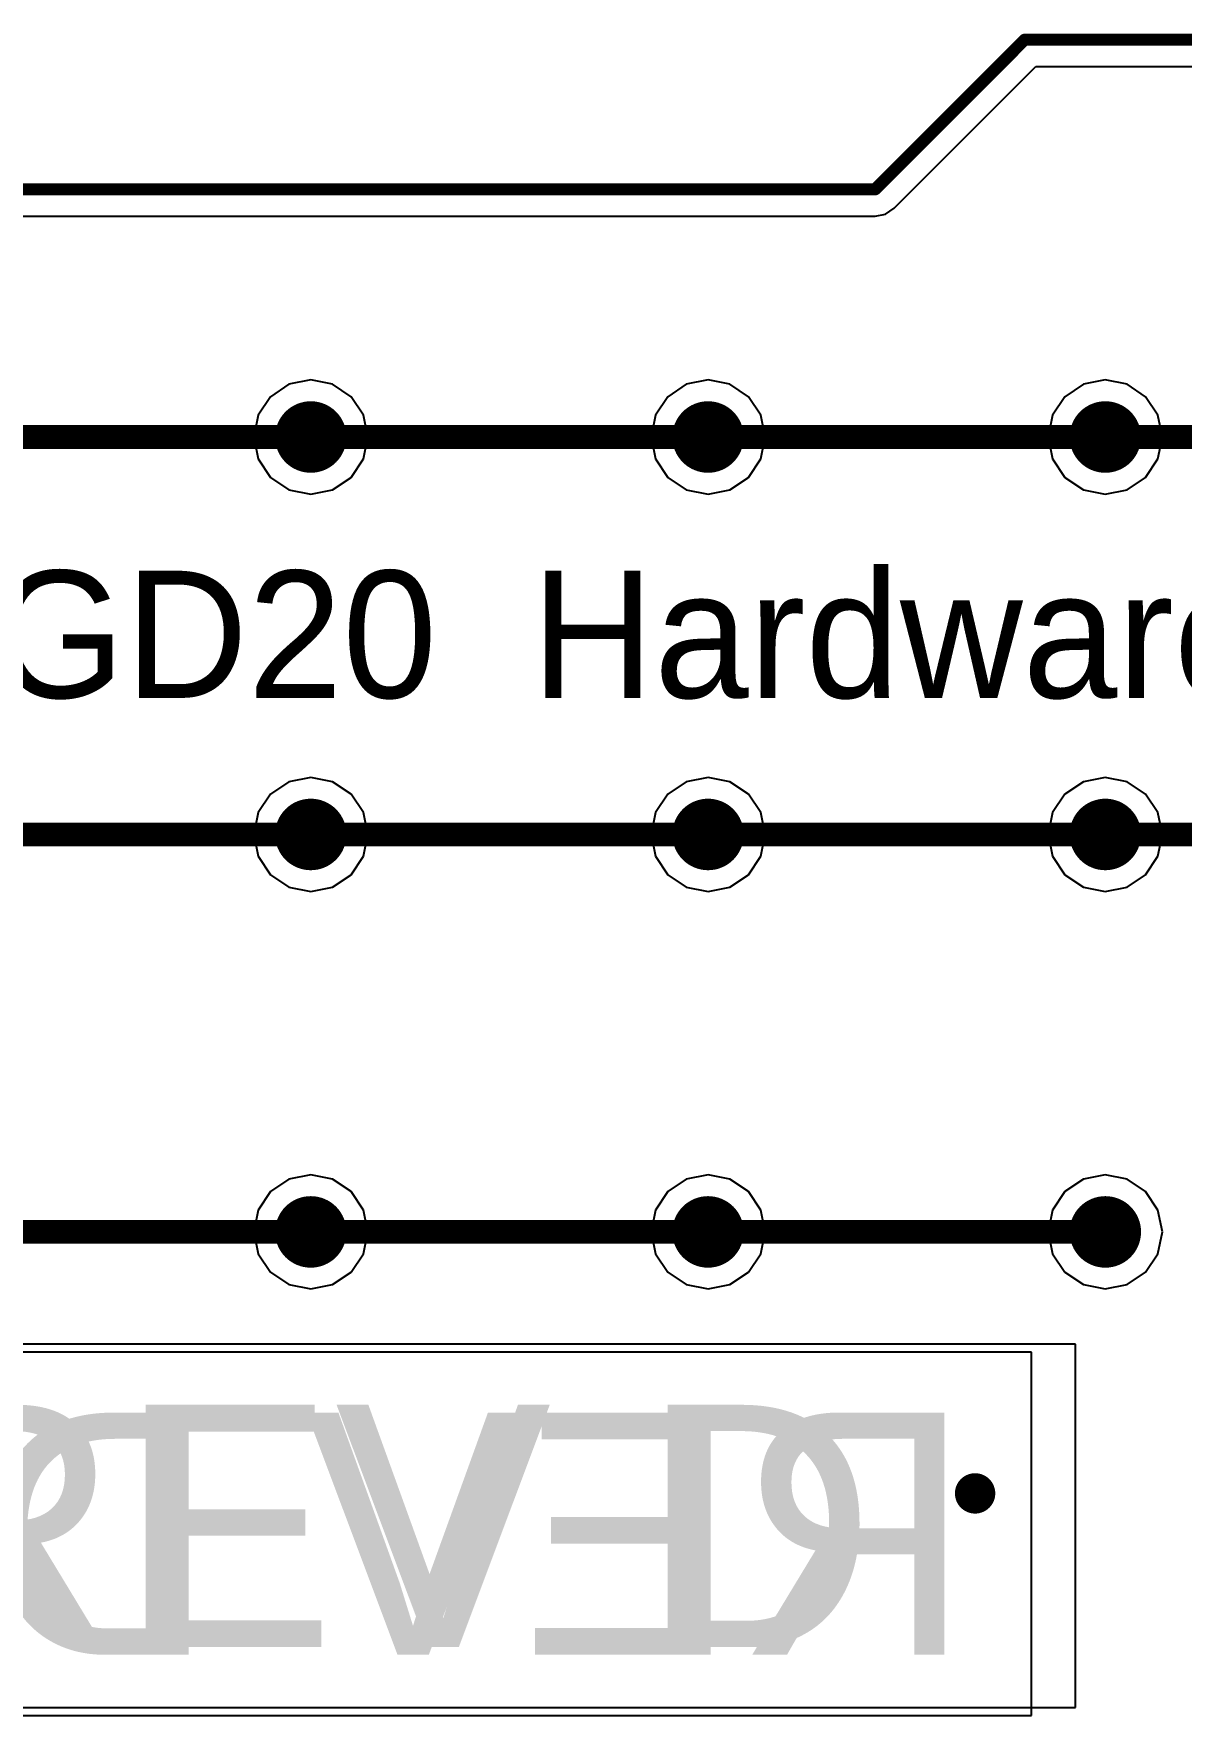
# Model space of a CAD drawing. Extents: x 17 to 262, y 47 to 156.
# Drawn here: x 118.26 to 125.48, y 71.96 to 82.54 of the extents above; entities that cross this region are included whole.
import ezdxf

# ---------------------------------------------------------------- set-up
doc = ezdxf.new("R2010")
doc.units = 0
for name, color, linetype in [('BOTTOMLAYER', 5, 'CONTINUOUS'), ('KEEPOUTLAYER', 6, 'CONTINUOUS'), ('MECHANICAL1', 6, 'CONTINUOUS'), ('MIDLAYER1', 16, 'CONTINUOUS'), ('MIDLAYER2', 76, 'CONTINUOUS'), ('MULTILAYER', 9, 'CONTINUOUS'), ('TOPLAYER', 1, 'CONTINUOUS'), ('TOPOVERLAY', 2, 'CONTINUOUS'), ('VIAHOLELAYER', 16, 'CONTINUOUS')]:
    doc.layers.add(name, color=color, linetype=linetype)

msp = doc.modelspace()

# ---------------------------------------------------------------- linework, layer by layer
at = {"layer": 'BOTTOMLAYER'}
for p, q in [((123.67075088, 81.43888716), (124.56272522, 82.3308615)), ((124.56272522, 82.3308615), (131.98355366, 82.3308615)), ((110.43427748, 81.38958321999999), (123.5517214, 81.38958321999999)), ((123.5517214, 81.38958321999999), (123.61614088, 81.40239752)), ((123.61614088, 81.40239752), (123.67075088, 81.43888716)), ((124.5362, 74.2445048), (116.6644987, 74.2445048)), ((124.5362, 71.95899756), (124.5362, 74.2445048)), ((116.6644987, 71.95899756), (124.5362, 71.95899756))]:
    msp.add_line(p, q, dxfattribs=at)
at = {"layer": 'BOTTOMLAYER', "const_width": 0.22499828}
for points in [[(119.88749962, 80.00000002, 1), (120.1124979, 80.00000002, 1)], [(122.3874997, 80.00000002, 1), (122.61249798, 80.00000002, 1)], [(124.88749978, 80.00000002, 1), (125.11249806, 80.00000002, 1)], [(119.88749962, 77.49999994, 1), (120.1124979, 77.49999994, 1)], [(122.3874997, 77.49999994, 1), (122.61249798, 77.49999994, 1)], [(124.88749978, 77.49999994, 1), (125.11249806, 77.49999994, 1)], [(119.88749962, 74.99999986, 1), (120.1124979, 74.99999986, 1)], [(122.3874997, 74.99999986, 1), (122.61249798, 74.99999986, 1)], [(124.88749978, 74.99999986, 1), (125.11249806, 74.99999986, 1)]]:
    msp.add_lwpolyline(points, format="xyb", close=True, dxfattribs=at)
at = {"layer": 'KEEPOUTLAYER', "const_width": 0.0762}
for points in [[(123.5517214, 81.55791664), (124.49299968, 82.49919492)], [(124.49299968, 82.49919492), (131.99299992, 82.49919492)], [(110.43427748, 81.55791664), (123.5517214, 81.55791664)]]:
    msp.add_lwpolyline(points, dxfattribs=at)
at = {"layer": 'KEEPOUTLAYER', "const_width": 0.0381}
for points in [[(124.47394968, 82.49919492, 1), (124.51204968, 82.49919492, 1)], [(124.47394968, 82.49919492, 1), (124.51204968, 82.49919492, 1)], [(123.5326714, 81.55791664, 1), (123.5707714, 81.55791664, 1)], [(123.5326714, 81.55791664, 1), (123.5707714, 81.55791664, 1)]]:
    msp.add_lwpolyline(points, format="xyb", close=True, dxfattribs=at)
at = {"layer": 'MECHANICAL1', "const_width": 0.0762}
for points in [[(123.5517214, 81.55791664), (124.49299968, 82.49919492)], [(124.49299968, 82.49919492), (131.99299992, 82.49919492)], [(110.43427748, 81.55791664), (123.5517214, 81.55791664)]]:
    msp.add_lwpolyline(points, dxfattribs=at)
at = {"layer": 'MECHANICAL1', "const_width": 0.0381}
for points in [[(124.47394968, 82.49919492, 1), (124.51204968, 82.49919492, 1)], [(124.47394968, 82.49919492, 1), (124.51204968, 82.49919492, 1)], [(123.5326714, 81.55791664, 1), (123.5707714, 81.55791664, 1)], [(123.5326714, 81.55791664, 1), (123.5707714, 81.55791664, 1)]]:
    msp.add_lwpolyline(points, format="xyb", close=True, dxfattribs=at)
at = {"layer": 'MIDLAYER1'}
for p, q in [((123.67075088, 81.43888716), (124.56272522, 82.3308615)), ((124.56272522, 82.3308615), (131.98355366, 82.3308615)), ((110.43427748, 81.38958321999999), (123.5517214, 81.38958321999999)), ((123.5517214, 81.38958321999999), (123.61614088, 81.40239752)), ((123.61614088, 81.40239752), (123.67075088, 81.43888716)), ((119.86265588, 80.33157416), (119.74622228, 80.2537765)), ((119.99999876, 80.3588944), (119.86265588, 80.33157416)), ((120.13734164, 80.33157416), (119.99999876, 80.3588944)), ((120.25377524, 80.2537765), (120.13734164, 80.33157416)), ((122.36265596, 80.33157416), (122.24622236, 80.2537765)), ((122.49999884, 80.3588944), (122.36265596, 80.33157416)), ((122.63734172, 80.33157416), (122.49999884, 80.3588944)), ((122.75377532, 80.2537765), (122.63734172, 80.33157416)), ((124.86265604, 80.33157416), (124.74622244, 80.2537765)), ((124.99999892, 80.3588944), (124.86265604, 80.33157416)), ((125.1373418, 80.33157416), (124.99999892, 80.3588944)), ((125.2537754, 80.2537765), (125.1373418, 80.33157416)), ((119.74622228, 80.2537765), (119.66842462, 80.1373429)), ((120.3315729, 80.1373429), (120.25377524, 80.2537765)), ((122.24622236, 80.2537765), (122.1684247, 80.1373429)), ((122.83157298, 80.1373429), (122.75377532, 80.2537765)), ((124.74622244, 80.2537765), (124.66842478, 80.1373429)), ((125.33157306, 80.1373429), (125.2537754, 80.2537765)), ((119.66842462, 80.1373429), (119.64110438, 80.00000002)), ((120.35889314, 80.00000002), (120.3315729, 80.1373429)), ((122.1684247, 80.1373429), (122.14110446, 80.00000002)), ((122.85889322, 80.00000002), (122.83157298, 80.1373429)), ((124.66842478, 80.1373429), (124.64110454, 80.00000002)), ((125.3588933, 80.00000002), (125.33157306, 80.1373429)), ((119.64110438, 80.00000002), (119.66842462, 79.86265714)), ((120.3315729, 79.86265714), (120.35889314, 80.00000002)), ((122.14110446, 80.00000002), (122.1684247, 79.86265714)), ((122.83157298, 79.86265714), (122.85889322, 80.00000002)), ((124.64110454, 80.00000002), (124.66842478, 79.86265714)), ((125.33157306, 79.86265714), (125.3588933, 80.00000002)), ((119.66842462, 79.86265714), (119.74622228, 79.74622354)), ((120.25377524, 79.74622354), (120.3315729, 79.86265714)), ((122.1684247, 79.86265714), (122.24622236, 79.74622354)), ((122.75377532, 79.74622354), (122.83157298, 79.86265714)), ((124.66842478, 79.86265714), (124.74622244, 79.74622354)), ((125.2537754, 79.74622354), (125.33157306, 79.86265714)), ((119.74622228, 79.74622354), (119.86265588, 79.66842588)), ((119.86265588, 79.66842588), (119.99999876, 79.64110563999999)), ((119.99999876, 79.64110563999999), (120.13734164, 79.66842588)), ((120.13734164, 79.66842588), (120.25377524, 79.74622354)), ((122.24622236, 79.74622354), (122.36265596, 79.66842588)), ((122.36265596, 79.66842588), (122.49999884, 79.64110563999999)), ((122.49999884, 79.64110563999999), (122.63734172, 79.66842588)), ((122.63734172, 79.66842588), (122.75377532, 79.74622354)), ((124.74622244, 79.74622354), (124.86265604, 79.66842588)), ((124.86265604, 79.66842588), (124.99999892, 79.64110563999999)), ((124.99999892, 79.64110563999999), (125.1373418, 79.66842588)), ((125.1373418, 79.66842588), (125.2537754, 79.74622354)), ((119.99999876, 77.85889431999999), (119.86265588, 77.83157408)), ((120.13734164, 77.83157408), (119.99999876, 77.85889431999999)), ((122.49999884, 77.85889431999999), (122.36265596, 77.83157408)), ((122.63734172, 77.83157408), (122.49999884, 77.85889431999999)), ((124.99999892, 77.85889431999999), (124.86265604, 77.83157408)), ((125.1373418, 77.83157408), (124.99999892, 77.85889431999999)), ((119.74622228, 77.75377642), (119.66842462, 77.63734282)), ((119.86265588, 77.83157408), (119.74622228, 77.75377642)), ((120.25377524, 77.75377642), (120.13734164, 77.83157408)), ((120.3315729, 77.63734282), (120.25377524, 77.75377642)), ((122.24622236, 77.75377642), (122.1684247, 77.63734282)), ((122.36265596, 77.83157408), (122.24622236, 77.75377642)), ((122.75377532, 77.75377642), (122.63734172, 77.83157408)), ((122.83157298, 77.63734282), (122.75377532, 77.75377642)), ((124.74622244, 77.75377642), (124.66842478, 77.63734282)), ((124.86265604, 77.83157408), (124.74622244, 77.75377642)), ((125.2537754, 77.75377642), (125.1373418, 77.83157408)), ((125.33157306, 77.63734282), (125.2537754, 77.75377642)), ((119.66842462, 77.63734282), (119.64110438, 77.49999994)), ((120.35889314, 77.49999994), (120.3315729, 77.63734282)), ((122.1684247, 77.63734282), (122.14110446, 77.49999994)), ((122.85889322, 77.49999994), (122.83157298, 77.63734282)), ((124.66842478, 77.63734282), (124.64110454, 77.49999994)), ((125.3588933, 77.49999994), (125.33157306, 77.63734282)), ((119.64110438, 77.49999994), (119.66842462, 77.36265705999999)), ((120.3315729, 77.36265705999999), (120.35889314, 77.49999994)), ((122.14110446, 77.49999994), (122.1684247, 77.36265705999999)), ((122.83157298, 77.36265705999999), (122.85889322, 77.49999994)), ((124.64110454, 77.49999994), (124.66842478, 77.36265705999999)), ((125.33157306, 77.36265705999999), (125.3588933, 77.49999994)), ((119.66842462, 77.36265705999999), (119.74622228, 77.24622346)), ((120.25377524, 77.24622346), (120.3315729, 77.36265705999999)), ((122.1684247, 77.36265705999999), (122.24622236, 77.24622346)), ((122.75377532, 77.24622346), (122.83157298, 77.36265705999999)), ((124.66842478, 77.36265705999999), (124.74622244, 77.24622346)), ((125.2537754, 77.24622346), (125.33157306, 77.36265705999999)), ((119.74622228, 77.24622346), (119.86265588, 77.1684258)), ((120.13734164, 77.1684258), (120.25377524, 77.24622346)), ((122.24622236, 77.24622346), (122.36265596, 77.1684258)), ((122.63734172, 77.1684258), (122.75377532, 77.24622346)), ((124.74622244, 77.24622346), (124.86265604, 77.1684258)), ((125.1373418, 77.1684258), (125.2537754, 77.24622346)), ((119.86265588, 77.1684258), (119.99999876, 77.14110556)), ((119.99999876, 77.14110556), (120.13734164, 77.1684258)), ((122.36265596, 77.1684258), (122.49999884, 77.14110556)), ((122.49999884, 77.14110556), (122.63734172, 77.1684258)), ((124.86265604, 77.1684258), (124.99999892, 77.14110556)), ((124.99999892, 77.14110556), (125.1373418, 77.1684258)), ((119.86265588, 75.33157399999999), (119.74622228, 75.25377634)), ((119.99999876, 75.35889424), (119.86265588, 75.33157399999999)), ((120.13734164, 75.33157399999999), (119.99999876, 75.35889424)), ((120.25377524, 75.25377634), (120.13734164, 75.33157399999999)), ((122.36265596, 75.33157399999999), (122.24622236, 75.25377634)), ((122.49999884, 75.35889424), (122.36265596, 75.33157399999999)), ((122.63734172, 75.33157399999999), (122.49999884, 75.35889424)), ((122.75377532, 75.25377634), (122.63734172, 75.33157399999999)), ((124.86265604, 75.33157399999999), (124.74622244, 75.25377634)), ((124.99999892, 75.35889424), (124.86265604, 75.33157399999999)), ((125.1373418, 75.33157399999999), (124.99999892, 75.35889424)), ((125.2537754, 75.25377634), (125.1373418, 75.33157399999999)), ((119.74622228, 75.25377634), (119.66842462, 75.13734274)), ((120.3315729, 75.13734274), (120.25377524, 75.25377634)), ((122.24622236, 75.25377634), (122.1684247, 75.13734274)), ((122.83157298, 75.13734274), (122.75377532, 75.25377634)), ((124.74622244, 75.25377634), (124.66842478, 75.13734274)), ((125.33157306, 75.13734274), (125.2537754, 75.25377634)), ((119.66842462, 75.13734274), (119.64110438, 74.99999986)), ((120.35889314, 74.99999986), (120.3315729, 75.13734274)), ((122.1684247, 75.13734274), (122.14110446, 74.99999986)), ((122.85889322, 74.99999986), (122.83157298, 75.13734274)), ((124.66842478, 75.13734274), (124.64110454, 74.99999986)), ((125.3588933, 74.99999986), (125.33157306, 75.13734274)), ((119.64110438, 74.99999986), (119.66842462, 74.86265698)), ((120.3315729, 74.86265698), (120.35889314, 74.99999986)), ((122.14110446, 74.99999986), (122.1684247, 74.86265698)), ((122.83157298, 74.86265698), (122.85889322, 74.99999986)), ((124.64110454, 74.99999986), (124.66842478, 74.86265698)), ((125.33157306, 74.86265698), (125.3588933, 74.99999986)), ((119.66842462, 74.86265698), (119.74622228, 74.74622337999999)), ((120.25377524, 74.74622337999999), (120.3315729, 74.86265698)), ((122.1684247, 74.86265698), (122.24622236, 74.74622337999999)), ((122.75377532, 74.74622337999999), (122.83157298, 74.86265698)), ((124.66842478, 74.86265698), (124.74622244, 74.74622337999999)), ((125.2537754, 74.74622337999999), (125.33157306, 74.86265698)), ((119.74622228, 74.74622337999999), (119.86265588, 74.66842572)), ((120.13734164, 74.66842572), (120.25377524, 74.74622337999999)), ((122.24622236, 74.74622337999999), (122.36265596, 74.66842572)), ((122.63734172, 74.66842572), (122.75377532, 74.74622337999999)), ((124.74622244, 74.74622337999999), (124.86265604, 74.66842572)), ((125.1373418, 74.66842572), (125.2537754, 74.74622337999999)), ((119.86265588, 74.66842572), (119.99999876, 74.64110548)), ((119.99999876, 74.64110548), (120.13734164, 74.66842572)), ((122.36265596, 74.66842572), (122.49999884, 74.64110548)), ((122.49999884, 74.64110548), (122.63734172, 74.66842572)), ((124.86265604, 74.66842572), (124.99999892, 74.64110548)), ((124.99999892, 74.64110548), (125.1373418, 74.66842572))]:
    msp.add_line(p, q, dxfattribs=at)
at = {"layer": 'MIDLAYER1', "const_width": 0.22499828}
for points in [[(119.88749962, 80.00000002, 1), (120.1124979, 80.00000002, 1)], [(122.3874997, 80.00000002, 1), (122.61249798, 80.00000002, 1)], [(124.88749978, 80.00000002, 1), (125.11249806, 80.00000002, 1)], [(119.88749962, 77.49999994, 1), (120.1124979, 77.49999994, 1)], [(122.3874997, 77.49999994, 1), (122.61249798, 77.49999994, 1)], [(124.88749978, 77.49999994, 1), (125.11249806, 77.49999994, 1)], [(119.88749962, 74.99999986, 1), (120.1124979, 74.99999986, 1)], [(122.3874997, 74.99999986, 1), (122.61249798, 74.99999986, 1)], [(124.88749978, 74.99999986, 1), (125.11249806, 74.99999986, 1)]]:
    msp.add_lwpolyline(points, format="xyb", close=True, dxfattribs=at)
at = {"layer": 'MIDLAYER2'}
for p, q in [((123.67075088, 81.43888716), (124.56272522, 82.3308615)), ((124.56272522, 82.3308615), (131.98355366, 82.3308615)), ((110.43427748, 81.38958321999999), (123.5517214, 81.38958321999999)), ((123.5517214, 81.38958321999999), (123.61614088, 81.40239752)), ((123.61614088, 81.40239752), (123.67075088, 81.43888716))]:
    msp.add_line(p, q, dxfattribs=at)
at = {"layer": 'MIDLAYER2', "const_width": 0.22499828}
for points in [[(119.88749962, 80.00000002, 1), (120.1124979, 80.00000002, 1)], [(122.3874997, 80.00000002, 1), (122.61249798, 80.00000002, 1)], [(124.88749978, 80.00000002, 1), (125.11249806, 80.00000002, 1)], [(119.88749962, 77.49999994, 1), (120.1124979, 77.49999994, 1)], [(122.3874997, 77.49999994, 1), (122.61249798, 77.49999994, 1)], [(124.88749978, 77.49999994, 1), (125.11249806, 77.49999994, 1)], [(119.88749962, 74.99999986, 1), (120.1124979, 74.99999986, 1)], [(122.3874997, 74.99999986, 1), (122.61249798, 74.99999986, 1)], [(124.88749978, 74.99999986, 1), (125.11249806, 74.99999986, 1)]]:
    msp.add_lwpolyline(points, format="xyb", close=True, dxfattribs=at)
at = {"layer": 'MULTILAYER', "const_width": 0.22499828}
for points in [[(119.88749962, 80.00000002, 1), (120.1124979, 80.00000002, 1)], [(122.3874997, 80.00000002, 1), (122.61249798, 80.00000002, 1)], [(124.88749978, 80.00000002, 1), (125.11249806, 80.00000002, 1)], [(119.88749962, 77.49999994, 1), (120.1124979, 77.49999994, 1)], [(122.3874997, 77.49999994, 1), (122.61249798, 77.49999994, 1)], [(124.88749978, 77.49999994, 1), (125.11249806, 77.49999994, 1)], [(119.88749962, 74.99999986, 1), (120.1124979, 74.99999986, 1)], [(122.3874997, 74.99999986, 1), (122.61249798, 74.99999986, 1)], [(124.88749978, 74.99999986, 1), (125.11249806, 74.99999986, 1)]]:
    msp.add_lwpolyline(points, format="xyb", close=True, dxfattribs=at)
at = {"layer": 'TOPLAYER'}
for p, q in [((123.67075088, 81.43888716), (124.56272522, 82.3308615)), ((124.56272522, 82.3308615), (131.98355366, 82.3308615)), ((110.43427748, 81.38958321999999), (123.5517214, 81.38958321999999)), ((123.5517214, 81.38958321999999), (123.61614088, 81.40239752)), ((123.61614088, 81.40239752), (123.67075088, 81.43888716)), ((124.8133013, 74.29308992), (116.9416, 74.29308992)), ((124.8133013, 72.00758268), (124.8133013, 74.29308992)), ((116.9416, 72.00758268), (124.8133013, 72.00758268))]:
    msp.add_line(p, q, dxfattribs=at)
for points, const_width in [([(119.88749962, 80.00000002, 1), (120.1124979, 80.00000002, 1)], 0.22499828), ([(122.3874997, 80.00000002, 1), (122.61249798, 80.00000002, 1)], 0.22499828), ([(124.88749978, 80.00000002, 1), (125.11249806, 80.00000002, 1)], 0.22499828), ([(119.9624982, 80.00000002, 1), (120.03749932, 80.00000002, 1)], 0.07499858), ([(119.9624982, 80.00000002, 1), (120.03749932, 80.00000002, 1)], 0.07499858), ([(122.46249828, 80.00000002, 1), (122.5374994, 80.00000002, 1)], 0.07499858), ([(122.46249828, 80.00000002, 1), (122.5374994, 80.00000002, 1)], 0.07499858), ([(124.96249836, 80.00000002, 1), (125.03749948, 80.00000002, 1)], 0.07499858), ([(124.96249836, 80.00000002, 1), (125.03749948, 80.00000002, 1)], 0.07499858), ([(119.88749962, 77.49999994, 1), (120.1124979, 77.49999994, 1)], 0.22499828), ([(122.3874997, 77.49999994, 1), (122.61249798, 77.49999994, 1)], 0.22499828), ([(124.88749978, 77.49999994, 1), (125.11249806, 77.49999994, 1)], 0.22499828), ([(119.88749962, 74.99999986, 1), (120.1124979, 74.99999986, 1)], 0.22499828), ([(122.3874997, 74.99999986, 1), (122.61249798, 74.99999986, 1)], 0.22499828), ([(124.88749978, 74.99999986, 1), (125.11249806, 74.99999986, 1)], 0.22499828), ([(119.9624982, 74.99999986, 1), (120.03749932, 74.99999986, 1)], 0.07499858), ([(119.9624982, 74.99999986, 1), (120.03749932, 74.99999986, 1)], 0.07499858), ([(122.46249828, 74.99999986, 1), (122.5374994, 74.99999986, 1)], 0.07499858), ([(122.46249828, 74.99999986, 1), (122.5374994, 74.99999986, 1)], 0.07499858), ([(124.96249836, 74.99999986, 1), (125.03749948, 74.99999986, 1)], 0.07499858)]:
    msp.add_lwpolyline(points, format="xyb", close=True, dxfattribs=dict(at, const_width=const_width))
at = {"layer": 'TOPLAYER', "const_width": 0.1499997}
for points in [[(117.50000122, 80.00000002), (119.99999876, 80.00000002)], [(119.99999876, 80.00000002), (122.49999884, 80.00000002)], [(122.49999884, 80.00000002), (124.99999892, 80.00000002)], [(124.99999892, 80.00000002), (127.499999, 80.00000002)], [(105.00000082, 77.49999994), (127.499999, 77.49999994)], [(117.50000122, 74.99999986), (119.99999876, 74.99999986)], [(119.99999876, 74.99999986), (122.49999884, 74.99999986)], [(122.49999884, 74.99999986), (124.99999892, 74.99999986)]]:
    msp.add_lwpolyline(points, dxfattribs=at)
at = {"layer": 'TOPOVERLAY', "const_width": 0.254}
msp.add_lwpolyline([(124.1806, 73.3552), (124.1806127, 73.3552127)], dxfattribs=at)
at = {"layer": 'TOPOVERLAY', "const_width": 0.127}
for points in [[(124.1171, 73.3552, 1), (124.2441, 73.3552, 1)], [(124.1171127, 73.3552127, 1), (124.2441127, 73.3552127, 1)]]:
    msp.add_lwpolyline(points, format="xyb", close=True, dxfattribs=at)
at = {"layer": 'VIAHOLELAYER', "const_width": 0.0999998}
for points in [[(119.94999886, 80.00000002, 1), (120.04999866, 80.00000002, 1)], [(122.44999894, 80.00000002, 1), (122.54999874, 80.00000002, 1)], [(124.94999902, 80.00000002, 1), (125.04999882, 80.00000002, 1)], [(119.94999886, 77.49999994, 1), (120.04999866, 77.49999994, 1)], [(122.44999894, 77.49999994, 1), (122.54999874, 77.49999994, 1)], [(124.94999902, 77.49999994, 1), (125.04999882, 77.49999994, 1)], [(119.94999886, 74.99999986, 1), (120.04999866, 74.99999986, 1)], [(122.44999894, 74.99999986, 1), (122.54999874, 74.99999986, 1)], [(124.94999902, 74.99999986, 1), (125.04999882, 74.99999986, 1)]]:
    msp.add_lwpolyline(points, format="xyb", close=True, dxfattribs=at)

# ---------------------------------------------------------------- texts
at = {"layer": 'BOTTOMLAYER', "text_generation_flag": 2}
msp.add_text('REV D', height=1.524, dxfattribs=at).set_placement((124.1552, 72.33999756))
at = {"layer": 'TOPLAYER'}
msp.add_text('REV D', height=1.524, dxfattribs=at).set_placement((117.3226, 72.38858268))
at = {"layer": 'TOPOVERLAY'}
msp.add_text('MPU-6000   LSM303D   L3GD20  Hardware version 1.2', height=0.80000094, dxfattribs=at).set_placement((105.156, 78.359))

doc.saveas('drawing.dxf')
